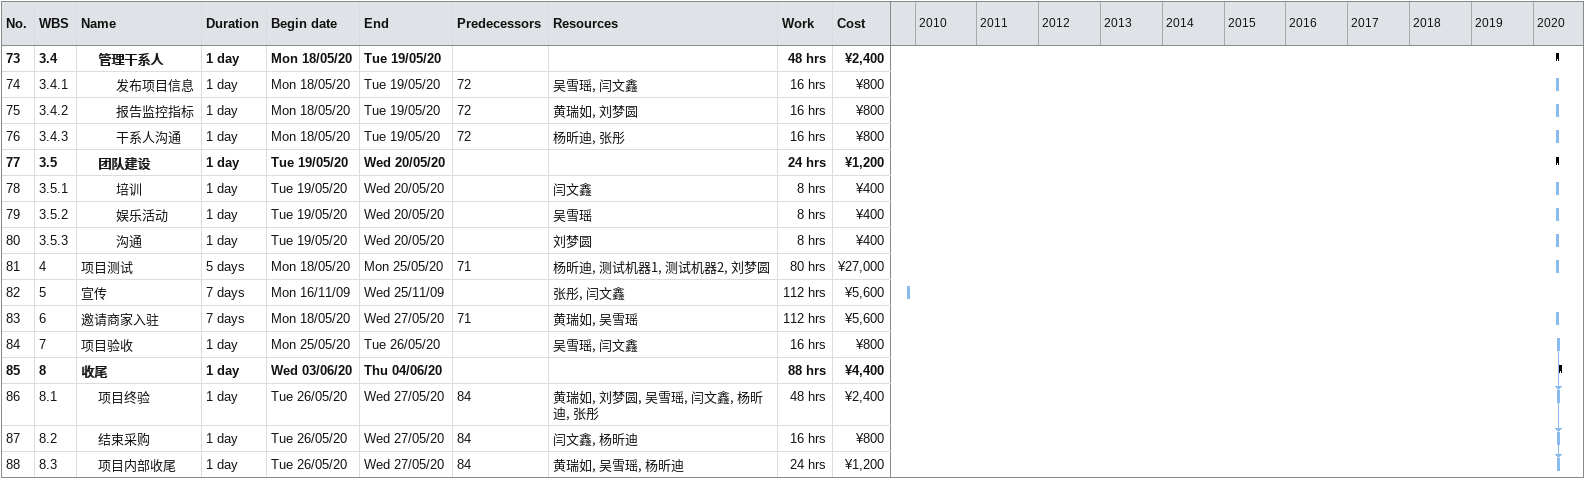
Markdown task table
| ID | WBS | Task | Duration | Start | Finish | Predecessors | Resources | Work (h) | Cost (¥) |
|---|---|---|---|---|---|---|---|---|---|
| 73 | 3.4 | **管理干系人** | 1d | 2020-05-18 | 2020-05-19 |  |  | 48 | 2400 |
| 74 | 3.4.1 | 发布项目信息 | 1d | 2020-05-18 | 2020-05-19 | 72 | 吴雪瑶, 闫文鑫 | 16 | 800 |
| 75 | 3.4.2 | 报告监控指标 | 1d | 2020-05-18 | 2020-05-19 | 72 | 黄瑞如, 刘梦圆 | 16 | 800 |
| 76 | 3.4.3 | 干系人沟通 | 1d | 2020-05-18 | 2020-05-19 | 72 | 杨昕迪, 张彤 | 16 | 800 |
| 77 | 3.5 | **团队建设** | 1d | 2020-05-19 | 2020-05-20 |  |  | 24 | 1200 |
| 78 | 3.5.1 | 培训 | 1d | 2020-05-19 | 2020-05-20 |  | 闫文鑫 | 8 | 400 |
| 79 | 3.5.2 | 娱乐活动 | 1d | 2020-05-19 | 2020-05-20 |  | 吴雪瑶 | 8 | 400 |
| 80 | 3.5.3 | 沟通 | 1d | 2020-05-19 | 2020-05-20 |  | 刘梦圆 | 8 | 400 |
| 81 | 4 | 项目测试 | 5d | 2020-05-18 | 2020-05-25 | 71 | 杨昕迪, 测试机器1, 测试机器2, 刘梦圆 | 80 | 27000 |
| 82 | 5 | 宣传 | 7d | 2009-11-16 | 2009-11-25 |  | 张彤, 闫文鑫 | 112 | 5600 |
| 83 | 6 | 邀请商家入驻 | 7d | 2020-05-18 | 2020-05-27 | 71 | 黄瑞如, 吴雪瑶 | 112 | 5600 |
| 84 | 7 | 项目验收 | 1d | 2020-05-25 | 2020-05-26 |  | 吴雪瑶, 闫文鑫 | 16 | 800 |
| 85 | 8 | **收尾** | 1d | 2020-06-03 | 2020-06-04 |  |  | 88 | 4400 |
| 86 | 8.1 | 项目终验 | 1d | 2020-05-26 | 2020-05-27 | 84 | 黄瑞如, 刘梦圆, 吴雪瑶, 闫文鑫, 杨昕迪, 张彤 | 48 | 2400 |
| 87 | 8.2 | 结束采购 | 1d | 2020-05-26 | 2020-05-27 | 84 | 闫文鑫, 杨昕迪 | 16 | 800 |
| 88 | 8.3 | 项目内部收尾 | 1d | 2020-05-26 | 2020-05-27 | 84 | 黄瑞如, 吴雪瑶, 杨昕迪 | 24 | 1200 |
